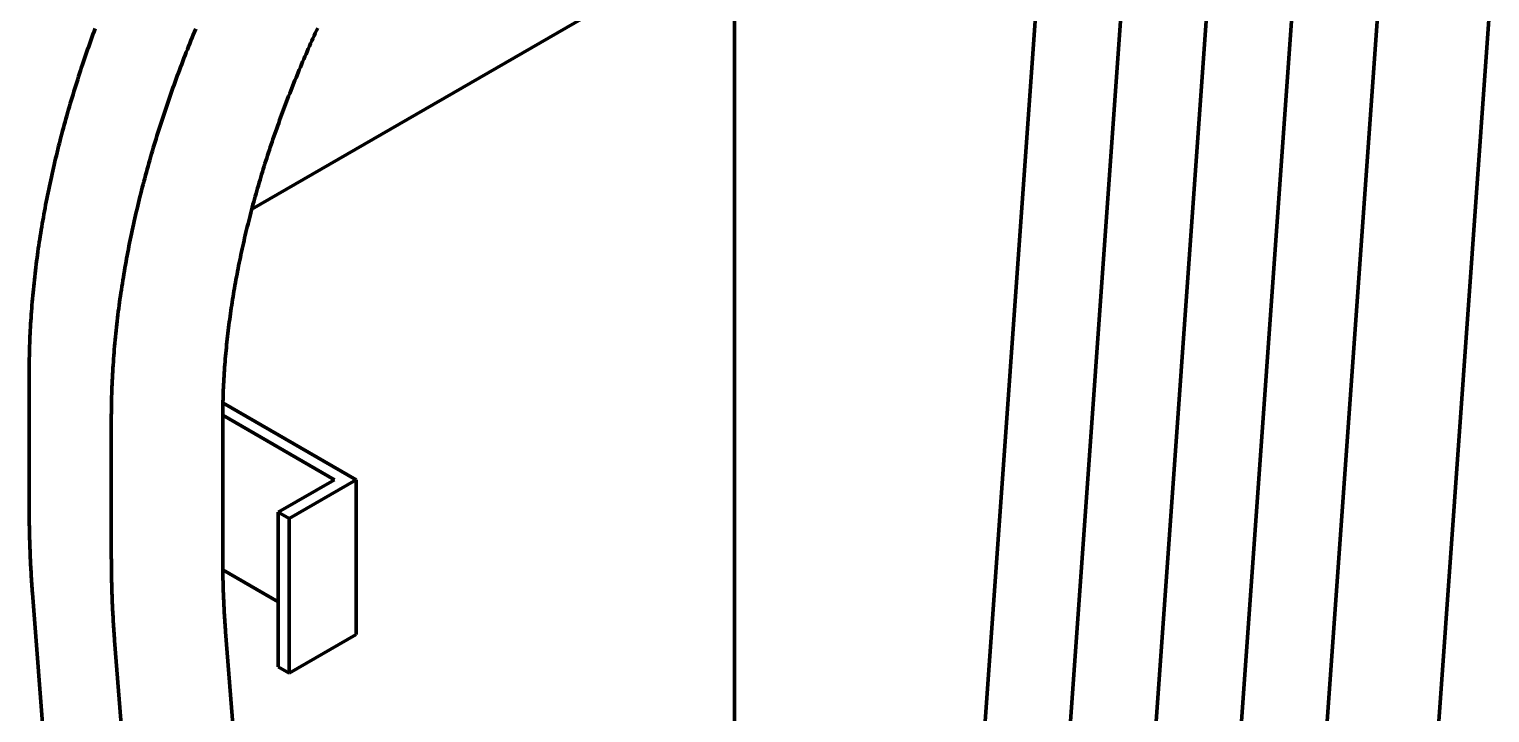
# Model space of a CAD drawing. Header units: millimetres. Extents: x 0 to 2382, y 0 to 420.
# Drawn here: x 331.47 to 362.29, y 111.65 to 126.08 of the extents above; entities that cross this region are included whole.
import ezdxf

# ---------------------------------------------------------------- set-up
doc = ezdxf.new("R2010")
doc.units = ezdxf.units.MM
doc.layers.add('01-VISIBLE', color=7, linetype='CONTINUOUS', lineweight=70)

msp = doc.modelspace()

# ---------------------------------------------------------------- linework, layer by layer
at = {"layer": '01-VISIBLE'}
for p, q in [((352.236, 131.554), (336.17, 122.278)), ((353.014, 130.745), (351.044, 103.099)), ((354.747, 129.745), (352.776, 102.099)), ((356.479, 128.745), (354.508, 101.099)), ((346.351, 99.84), (346.351, 128.156)), ((358.211, 127.745), (356.241, 100.099)), ((359.944, 126.744), (357.973, 99.098)), ((362.288, 126.577), (360.317, 98.931)), ((331.474, 115.972), (331.474, 118.853)), ((338.369, 116.567), (335.56, 118.189)), ((333.206, 114.972), (333.206, 117.853)), ((335.556, 114.972), (335.556, 117.853)), ((335.557, 117.93), (337.917, 116.567)), ((337.917, 116.567), (336.729, 115.881)), ((336.955, 115.751), (338.369, 116.567)), ((338.369, 113.301), (338.369, 116.567)), ((336.729, 115.881), (336.955, 115.751)), ((336.729, 112.615), (336.729, 115.881)), ((336.955, 112.485), (336.955, 115.751)), ((336.729, 113.987), (335.558, 114.663)), ((333.513, 88.802), (331.542, 114.173)), ((335.245, 87.802), (333.275, 113.172)), ((337.588, 87.984), (335.618, 113.354)), ((338.369, 113.301), (336.955, 112.485)), ((336.729, 112.615), (336.955, 112.485))]:
    msp.add_line(p, q, dxfattribs=at)
for points in [[(331.474, 118.853), (331.474, 118.92), (331.474, 118.987), (331.475, 119.053), (331.476, 119.12), (331.477, 119.187), (331.479, 119.254), (331.48, 119.32), (331.482, 119.387), (331.485, 119.454), (331.487, 119.52), (331.49, 119.587), (331.493, 119.654), (331.496, 119.72), (331.5, 119.787), (331.504, 119.854), (331.508, 119.92), (331.512, 119.987), (331.516, 120.053), (331.521, 120.12), (331.526, 120.186), (331.532, 120.253), (331.537, 120.319), (331.543, 120.386), (331.549, 120.452), (331.555, 120.519), (331.561, 120.585), (331.568, 120.652), (331.575, 120.718), (331.582, 120.784), (331.59, 120.851), (331.597, 120.917), (331.605, 120.983), (331.613, 121.049), (331.622, 121.116), (331.63, 121.182), (331.639, 121.248), (331.648, 121.314), (331.657, 121.38), (331.666, 121.446), (331.676, 121.512), (331.686, 121.578), (331.696, 121.644), (331.706, 121.71), (331.717, 121.776), (331.728, 121.842), (331.739, 121.908), (331.75, 121.973), (331.761, 122.039), (331.773, 122.105), (331.784, 122.171), (331.796, 122.236), (331.809, 122.302), (331.821, 122.367), (331.834, 122.433), (331.847, 122.498), (331.86, 122.564), (331.873, 122.629), (331.886, 122.695), (331.9, 122.76), (331.914, 122.825), (331.928, 122.89), (331.942, 122.956), (331.956, 123.021), (331.971, 123.086), (331.986, 123.151), (332.001, 123.216), (332.016, 123.281), (332.031, 123.346), (332.047, 123.411), (332.063, 123.476), (332.079, 123.54), (332.095, 123.605), (332.111, 123.67), (332.128, 123.734), (332.144, 123.799), (332.161, 123.864), (332.178, 123.928), (332.196, 123.992), (332.213, 124.057), (332.231, 124.121), (332.249, 124.186), (332.267, 124.25), (332.285, 124.314), (332.303, 124.378), (332.322, 124.442), (332.341, 124.506), (332.359, 124.57), (332.379, 124.634), (332.398, 124.698), (332.417, 124.762), (332.437, 124.826), (332.457, 124.889), (332.477, 124.953), (332.497, 125.017), (332.517, 125.08), (332.537, 125.144), (332.558, 125.207), (332.579, 125.271), (332.6, 125.334), (332.621, 125.397), (332.642, 125.46), (332.664, 125.524), (332.685, 125.587), (332.707, 125.65), (332.729, 125.713), (332.751, 125.776), (332.774, 125.839), (332.796, 125.901), (332.819, 125.964), (332.842, 126.027), (332.865, 126.09)], [(333.206, 117.853), (333.206, 117.92), (333.207, 117.987), (333.208, 118.053), (333.208, 118.12), (333.21, 118.187), (333.211, 118.253), (333.213, 118.32), (333.215, 118.387), (333.217, 118.454), (333.22, 118.52), (333.222, 118.587), (333.225, 118.654), (333.229, 118.72), (333.232, 118.787), (333.236, 118.853), (333.24, 118.92), (333.244, 118.987), (333.249, 119.053), (333.254, 119.12), (333.259, 119.186), (333.264, 119.253), (333.269, 119.319), (333.275, 119.386), (333.281, 119.452), (333.287, 119.519), (333.294, 119.585), (333.301, 119.651), (333.308, 119.718), (333.315, 119.784), (333.322, 119.85), (333.33, 119.917), (333.338, 119.983), (333.346, 120.049), (333.354, 120.115), (333.362, 120.182), (333.371, 120.248), (333.38, 120.314), (333.389, 120.38), (333.399, 120.446), (333.409, 120.512), (333.418, 120.578), (333.428, 120.644), (333.439, 120.71), (333.449, 120.776), (333.46, 120.842), (333.471, 120.907), (333.482, 120.973), (333.494, 121.039), (333.505, 121.105), (333.517, 121.17), (333.529, 121.236), (333.541, 121.302), (333.553, 121.367), (333.566, 121.433), (333.579, 121.498), (333.592, 121.564), (333.605, 121.629), (333.619, 121.694), (333.632, 121.76), (333.646, 121.825), (333.66, 121.89), (333.674, 121.955), (333.689, 122.021), (333.703, 122.086), (333.718, 122.151), (333.733, 122.216), (333.748, 122.281), (333.764, 122.346), (333.779, 122.411), (333.795, 122.475), (333.811, 122.54), (333.827, 122.605), (333.844, 122.67), (333.86, 122.734), (333.877, 122.799), (333.894, 122.863), (333.911, 122.928), (333.928, 122.992), (333.946, 123.057), (333.963, 123.121), (333.981, 123.185), (333.999, 123.25), (334.017, 123.314), (334.036, 123.378), (334.054, 123.442), (334.073, 123.506), (334.092, 123.57), (334.111, 123.634), (334.13, 123.698), (334.15, 123.762), (334.169, 123.825), (334.189, 123.889), (334.209, 123.953), (334.229, 124.017), (334.249, 124.08), (334.27, 124.144), (334.291, 124.207), (334.311, 124.27), (334.332, 124.334), (334.353, 124.397), (334.375, 124.46), (334.396, 124.523), (334.418, 124.587), (334.44, 124.65), (334.462, 124.713), (334.484, 124.776), (334.506, 124.838), (334.529, 124.901), (334.551, 124.964), (334.574, 125.027), (334.597, 125.089), (334.62, 125.152), (334.644, 125.214), (334.667, 125.277), (334.691, 125.339), (334.714, 125.402), (334.738, 125.464), (334.762, 125.526), (334.787, 125.588), (334.811, 125.65), (334.836, 125.713), (334.86, 125.774), (334.885, 125.836), (334.91, 125.898), (334.935, 125.96), (334.961, 126.022), (334.986, 126.083)], [(335.556, 117.853), (335.556, 117.913), (335.557, 117.974), (335.557, 118.034), (335.558, 118.094), (335.56, 118.154), (335.561, 118.214), (335.563, 118.275), (335.564, 118.335), (335.567, 118.395), (335.569, 118.455), (335.572, 118.515), (335.574, 118.576), (335.578, 118.636), (335.581, 118.696), (335.584, 118.756), (335.588, 118.816), (335.592, 118.876), (335.597, 118.936), (335.601, 118.996), (335.606, 119.056), (335.611, 119.116), (335.616, 119.176), (335.621, 119.236), (335.627, 119.296), (335.633, 119.356), (335.639, 119.416), (335.645, 119.476), (335.652, 119.536), (335.658, 119.596), (335.665, 119.656), (335.672, 119.716), (335.68, 119.775), (335.687, 119.835), (335.695, 119.895), (335.703, 119.955), (335.711, 120.014), (335.72, 120.074), (335.728, 120.134), (335.737, 120.193), (335.746, 120.253), (335.755, 120.312), (335.765, 120.372), (335.774, 120.431), (335.784, 120.491), (335.794, 120.55), (335.804, 120.609), (335.814, 120.669), (335.825, 120.728), (335.836, 120.787), (335.847, 120.846), (335.858, 120.906), (335.869, 120.965), (335.881, 121.024), (335.892, 121.083), (335.904, 121.142), (335.916, 121.201), (335.929, 121.26), (335.941, 121.319), (335.954, 121.378), (335.966, 121.437), (335.979, 121.496), (335.993, 121.554), (336.006, 121.613), (336.019, 121.672), (336.033, 121.73), (336.047, 121.789), (336.061, 121.848), (336.075, 121.906), (336.09, 121.965), (336.104, 122.023), (336.119, 122.081), (336.134, 122.14), (336.149, 122.198), (336.164, 122.256), (336.18, 122.315), (336.195, 122.373), (336.211, 122.431), (336.227, 122.489), (336.243, 122.547), (336.259, 122.605), (336.275, 122.663), (336.292, 122.721), (336.309, 122.779), (336.326, 122.837), (336.343, 122.894), (336.36, 122.952), (336.377, 123.01), (336.395, 123.067), (336.412, 123.125), (336.43, 123.183), (336.448, 123.24), (336.466, 123.298), (336.485, 123.355), (336.503, 123.412), (336.522, 123.47), (336.541, 123.527), (336.559, 123.584), (336.579, 123.641), (336.598, 123.698), (336.617, 123.755), (336.637, 123.812), (336.656, 123.869), (336.676, 123.926), (336.696, 123.983), (336.716, 124.04), (336.737, 124.096), (336.757, 124.153), (336.778, 124.21), (336.798, 124.266), (336.819, 124.323), (336.84, 124.379), (336.861, 124.436), (336.882, 124.492), (336.904, 124.548), (336.925, 124.604), (336.947, 124.661), (336.969, 124.717), (336.991, 124.773), (337.013, 124.829), (337.035, 124.885), (337.058, 124.941), (337.08, 124.997), (337.103, 125.052), (337.126, 125.108), (337.149, 125.164), (337.172, 125.219), (337.195, 125.275), (337.219, 125.33), (337.242, 125.386), (337.266, 125.441), (337.29, 125.497), (337.314, 125.552), (337.338, 125.607), (337.362, 125.662), (337.386, 125.717), (337.411, 125.772), (337.435, 125.827), (337.46, 125.882), (337.485, 125.937), (337.51, 125.992), (337.535, 126.047), (337.56, 126.101)], [(331.542, 114.173), (331.538, 114.222), (331.535, 114.272), (331.531, 114.322), (331.528, 114.372), (331.524, 114.422), (331.521, 114.472), (331.518, 114.522), (331.515, 114.572), (331.512, 114.622), (331.509, 114.672), (331.506, 114.722), (331.504, 114.772), (331.501, 114.822), (331.499, 114.872), (331.497, 114.922), (331.495, 114.972), (331.493, 115.022), (331.491, 115.072), (331.489, 115.122), (331.487, 115.172), (331.485, 115.222), (331.484, 115.272), (331.483, 115.322), (331.481, 115.372), (331.48, 115.422), (331.479, 115.472), (331.478, 115.522), (331.477, 115.572), (331.476, 115.622), (331.476, 115.672), (331.475, 115.722), (331.475, 115.772), (331.474, 115.822), (331.474, 115.872), (331.474, 115.922), (331.474, 115.972)], [(333.275, 113.172), (333.271, 113.222), (333.267, 113.272), (333.263, 113.322), (333.26, 113.372), (333.257, 113.422), (333.253, 113.472), (333.25, 113.522), (333.247, 113.572), (333.244, 113.622), (333.242, 113.672), (333.239, 113.722), (333.236, 113.771), (333.234, 113.821), (333.231, 113.871), (333.229, 113.921), (333.227, 113.971), (333.225, 114.021), (333.223, 114.071), (333.221, 114.121), (333.219, 114.171), (333.218, 114.221), (333.216, 114.271), (333.215, 114.321), (333.214, 114.371), (333.213, 114.421), (333.211, 114.471), (333.21, 114.521), (333.21, 114.571), (333.209, 114.622), (333.208, 114.672), (333.208, 114.722), (333.207, 114.772), (333.207, 114.822), (333.207, 114.872), (333.206, 114.922), (333.206, 114.972)], [(335.618, 113.354), (335.614, 113.405), (335.61, 113.455), (335.606, 113.506), (335.603, 113.556), (335.6, 113.607), (335.596, 113.657), (335.593, 113.708), (335.59, 113.758), (335.588, 113.809), (335.585, 113.859), (335.582, 113.91), (335.58, 113.96), (335.577, 114.011), (335.575, 114.061), (335.573, 114.112), (335.571, 114.162), (335.569, 114.213), (335.568, 114.264), (335.566, 114.314), (335.565, 114.365), (335.563, 114.415), (335.562, 114.466), (335.561, 114.516), (335.56, 114.567), (335.559, 114.618), (335.558, 114.668), (335.558, 114.719), (335.557, 114.769), (335.557, 114.82), (335.557, 114.871), (335.556, 114.921), (335.556, 114.972)]]:
    msp.add_lwpolyline(points, dxfattribs=at)

doc.saveas('drawing.dxf')
